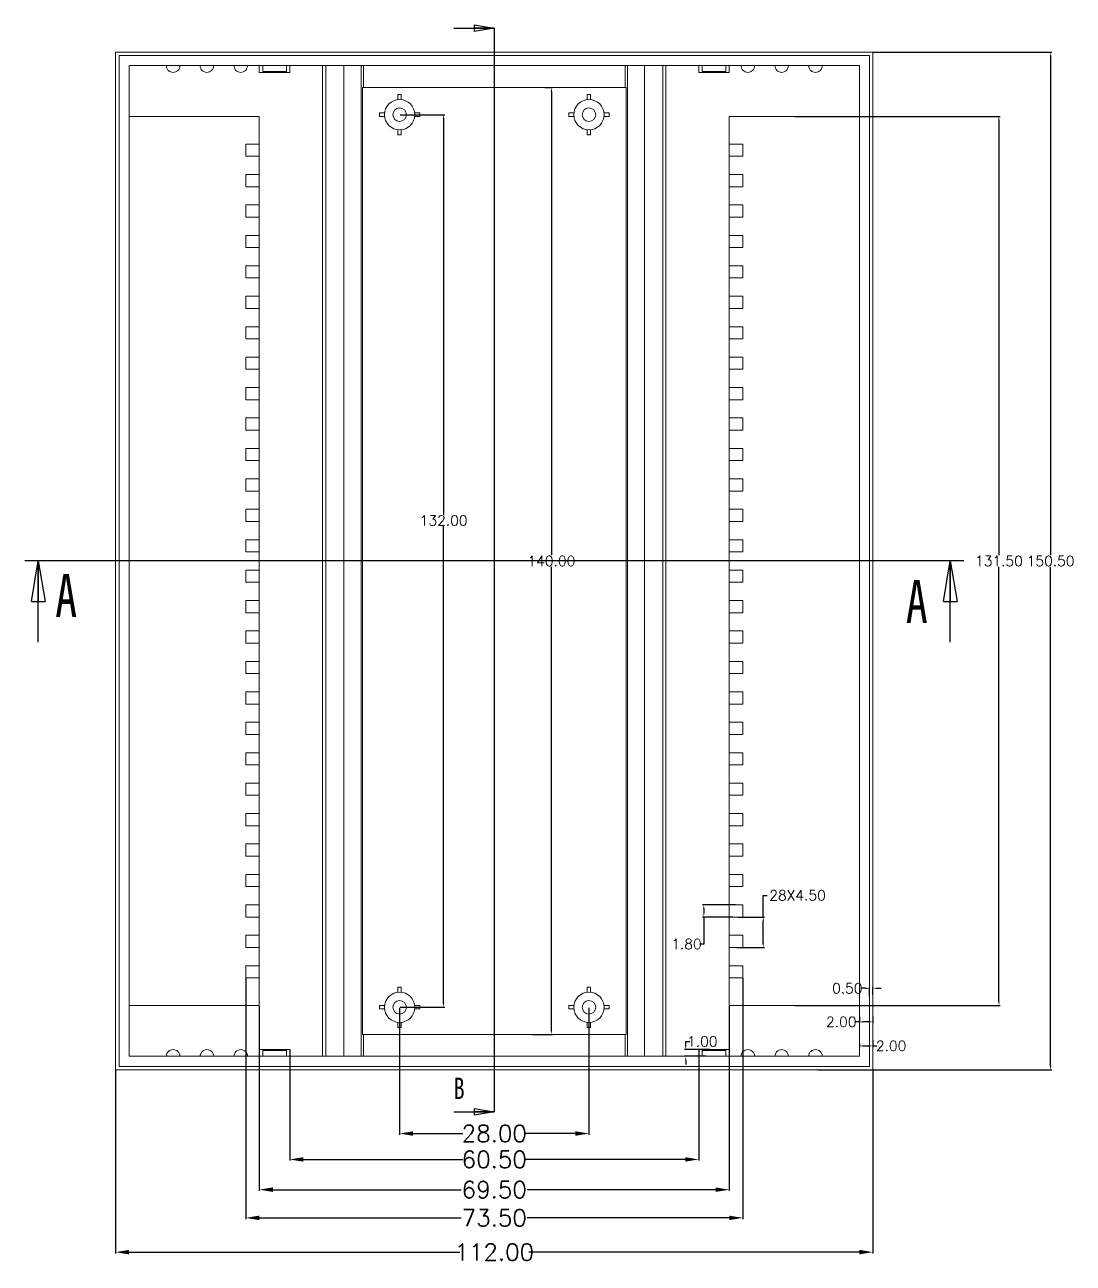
# Model space of a CAD drawing. Header units: inches. Extents: x 1153 to 3231, y 573 to 1137.
# Drawn here: x 2323.7 to 2478.8, y 822.2 to 1005.3 of the extents above; entities that cross this region are included whole.
import ezdxf

# ---------------------------------------------------------------- set-up
doc = ezdxf.new("R2010")
doc.units = ezdxf.units.IN
doc.styles.add('SLDTEXTSTYLE0', font='TXT', dxfattribs={"width": 0.75})
doc.styles.get("Standard").update_dxf_attribs({"font": 'txt', "bigfont": 'gbcbig.shx'})
doc.dimstyles.new('2', dxfattribs={"dimtxt": 1.5, "dimasz": 0.6, "dimexe": 0.18, "dimexo": 0.0625, "dimgap": 0.09, "dimtad": 0, "dimtih": 1, "dimtoh": 1, "dimzin": 0, "dimdsep": 46, "dimtxsty": 'Standard', "dimcen": 0, "dimadec": 0, "dimazin": 2, "dimtfac": 1, "dimtofl": 0, "dimtmove": 0, "dimatfit": 3, "dimfxl": 1, "dimtolj": 1, "dimtzin": 0, "dimarcsym": 0})
doc.dimstyles.new('2.5', dxfattribs={"dimtxt": 2.5, "dimasz": 2, "dimexe": 0.18, "dimexo": 0.0625, "dimgap": 0.09, "dimtad": 0, "dimtih": 1, "dimtoh": 1, "dimzin": 0, "dimdsep": 46, "dimtxsty": 'Standard', "dimcen": 2, "dimadec": 0, "dimazin": 0, "dimtfac": 1, "dimtofl": 0, "dimtmove": 0, "dimatfit": 3, "dimfxl": 1, "dimtolj": 1, "dimtzin": 0, "dimarcsym": 0})

# ---------------------------------------------------------------- blocks, each defined once
blk = doc.blocks.new('_CLOSED')
at = {"color": 0, "linetype": 'ByBlock', "lineweight": -2}
for p, q in [((-1, 0.166667), (0, 0)), ((-1, 0.166667), (-1, -0.166667)), ((0, 0), (-1, -0.166667)), ((0, 0), (-1, 0))]:
    blk.add_line(p, q, dxfattribs=at)
blk = doc.blocks.new('*D846')
at = {"color": 0, "lineweight": -2, "transparency": 16777216}
for p, q in [((2379.13, 859.95), (2379.13, 841.16)), ((2407.13, 859.95), (2407.13, 841.16)), ((2381.13, 841.34), (2388.46, 841.34)), ((2405.13, 841.34), (2397.81, 841.34))]:
    blk.add_line(p, q, dxfattribs=at)
at = {"color": 0, "transparency": 16777216}
for points in [[(2381.13, 841.67), (2381.13, 841.01), (2379.13, 841.34)], [(2405.13, 841.67), (2405.13, 841.01), (2407.13, 841.34)]]:
    blk.add_solid(points, dxfattribs=at)
at = {"layer": 'Defpoints', "color": 0, "transparency": 16777216}
for p in [(2379.13, 860.01), (2407.13, 860.01), (2407.13, 841.34)]:
    blk.add_point(p, dxfattribs=at)
at = {"color": 0, "transparency": 16777216, "insert": (2393.13, 841.34), "char_height": 2.5, "attachment_point": 5}
blk.add_mtext('\\A1;28.00', dxfattribs=at)
blk = doc.blocks.new('*D847')
at = {"color": 0, "lineweight": -2, "transparency": 16777216}
for p, q in [((2362.88, 853.7), (2362.88, 837.33)), ((2423.38, 853.7), (2423.38, 837.33)), ((2364.88, 837.51), (2388.46, 837.51)), ((2421.38, 837.51), (2397.81, 837.51))]:
    blk.add_line(p, q, dxfattribs=at)
at = {"color": 0, "transparency": 16777216}
for points in [[(2364.88, 837.84), (2364.88, 837.18), (2362.88, 837.51)], [(2421.38, 837.84), (2421.38, 837.18), (2423.38, 837.51)]]:
    blk.add_solid(points, dxfattribs=at)
at = {"layer": 'Defpoints', "color": 0, "transparency": 16777216}
for p in [(2362.88, 853.76), (2423.38, 853.76), (2423.38, 837.51)]:
    blk.add_point(p, dxfattribs=at)
at = {"color": 0, "transparency": 16777216, "insert": (2393.13, 837.51), "char_height": 2.5, "attachment_point": 5}
blk.add_mtext('\\A1;60.50', dxfattribs=at)
blk = doc.blocks.new('*D848')
at = {"color": 0, "lineweight": -2, "transparency": 16777216}
for p, q in [((2358.38, 860.2), (2358.38, 832.86)), ((2427.88, 860.2), (2427.88, 832.86)), ((2360.38, 833.04), (2388.25, 833.04)), ((2425.88, 833.04), (2398.01, 833.04))]:
    blk.add_line(p, q, dxfattribs=at)
at = {"color": 0, "transparency": 16777216}
for points in [[(2360.38, 833.37), (2360.38, 832.71), (2358.38, 833.04)], [(2425.88, 833.37), (2425.88, 832.71), (2427.88, 833.04)]]:
    blk.add_solid(points, dxfattribs=at)
at = {"layer": 'Defpoints', "color": 0, "transparency": 16777216}
for p in [(2358.38, 860.26), (2427.88, 860.26), (2427.88, 833.04)]:
    blk.add_point(p, dxfattribs=at)
at = {"color": 0, "transparency": 16777216, "insert": (2393.13, 833.04), "char_height": 2.5, "attachment_point": 5}
blk.add_mtext('\\A1;69.50', dxfattribs=at)
blk = doc.blocks.new('*D849')
at = {"color": 0, "lineweight": -2, "transparency": 16777216}
for p, q in [((2356.38, 864.3), (2356.38, 828.69)), ((2429.88, 864.3), (2429.88, 828.69)), ((2358.38, 828.87), (2388.25, 828.87)), ((2427.88, 828.87), (2398.01, 828.87))]:
    blk.add_line(p, q, dxfattribs=at)
at = {"color": 0, "transparency": 16777216}
for points in [[(2358.38, 829.2), (2358.38, 828.54), (2356.38, 828.87)], [(2427.88, 829.2), (2427.88, 828.54), (2429.88, 828.87)]]:
    blk.add_solid(points, dxfattribs=at)
at = {"layer": 'Defpoints', "color": 0, "transparency": 16777216}
for p in [(2356.38, 864.36), (2429.88, 864.36), (2356.38, 828.87)]:
    blk.add_point(p, dxfattribs=at)
at = {"color": 0, "transparency": 16777216, "insert": (2393.13, 828.87), "char_height": 2.5, "attachment_point": 5}
blk.add_mtext('\\A1;73.50', dxfattribs=at)
blk = doc.blocks.new('*D850')
at = {"color": 0, "lineweight": -2, "transparency": 16777216}
for p, q in [((2337.13, 850.7), (2337.13, 823.62)), ((2449.13, 850.7), (2449.13, 823.62)), ((2339.13, 823.8), (2388.04, 823.8)), ((2447.13, 823.8), (2398.22, 823.8))]:
    blk.add_line(p, q, dxfattribs=at)
at = {"color": 0, "transparency": 16777216}
for points in [[(2339.13, 824.14), (2339.13, 823.47), (2337.13, 823.8)], [(2447.13, 824.14), (2447.13, 823.47), (2449.13, 823.8)]]:
    blk.add_solid(points, dxfattribs=at)
at = {"layer": 'Defpoints', "color": 0, "transparency": 16777216}
for p in [(2337.13, 850.76), (2449.13, 850.76), (2449.13, 823.8)]:
    blk.add_point(p, dxfattribs=at)
at = {"color": 0, "transparency": 16777216, "insert": (2393.13, 823.8), "char_height": 2.5, "attachment_point": 5}
blk.add_mtext('\\A1;112.00', dxfattribs=at)
blk = doc.blocks.new('*D851')
at = {"color": 0, "lineweight": -2, "transparency": 16777216}
for p, q in [((2448.03, 862.82), (2447.43, 862.82)), ((2448.63, 861.64), (2448.63, 863)), ((2449.13, 861.92), (2449.13, 863)), ((2449.73, 862.82), (2450.33, 862.82))]:
    blk.add_line(p, q, dxfattribs=at)
at = {"color": 0, "transparency": 16777216}
for points in [[(2448.03, 862.92), (2448.03, 862.72), (2448.63, 862.82)], [(2449.73, 862.92), (2449.73, 862.72), (2449.13, 862.82)]]:
    blk.add_solid(points, dxfattribs=at)
at = {"layer": 'Defpoints', "color": 0, "transparency": 16777216}
for p in [(2448.63, 862.82), (2448.63, 861.58), (2449.13, 861.86)]:
    blk.add_point(p, dxfattribs=at)
at = {"color": 0, "transparency": 16777216, "insert": (2445.34, 862.82), "char_height": 1.5, "attachment_point": 5}
blk.add_mtext('\\A1;0.50', dxfattribs=at)
blk = doc.blocks.new('*D852')
at = {"color": 0, "lineweight": -2, "transparency": 16777216}
for p, q in [((2447.13, 857.85), (2446.53, 857.85)), ((2447.13, 858.67), (2447.13, 857.67)), ((2448.53, 857.85), (2447.73, 857.85)), ((2449.13, 858.67), (2449.13, 857.67))]:
    blk.add_line(p, q, dxfattribs=at)
at = {"color": 0, "transparency": 16777216}
for points in [[(2447.73, 857.95), (2447.73, 857.75), (2447.13, 857.85)], [(2448.53, 857.95), (2448.53, 857.75), (2449.13, 857.85)]]:
    blk.add_solid(points, dxfattribs=at)
at = {"layer": 'Defpoints', "color": 0, "transparency": 16777216}
for p in [(2447.13, 858.73), (2447.13, 857.85), (2449.13, 858.73)]:
    blk.add_point(p, dxfattribs=at)
at = {"color": 0, "transparency": 16777216, "insert": (2444.44, 857.85), "char_height": 1.5, "attachment_point": 5}
blk.add_mtext('\\A1;2.00', dxfattribs=at)
blk = doc.blocks.new('*D855')
at = {"color": 0, "lineweight": -2, "transparency": 16777216}
for p, q in [((2432.91, 873.36), (2432.91, 876.56)), ((2432.91, 876.56), (2433.51, 876.56)), ((2429.16, 873.36), (2433.09, 873.36)), ((2432.91, 869.46), (2432.91, 872.76)), ((2428.94, 868.86), (2433.09, 868.86))]:
    blk.add_line(p, q, dxfattribs=at)
at = {"color": 0, "transparency": 16777216}
for points in [[(2432.81, 872.76), (2433.01, 872.76), (2432.91, 873.36)], [(2432.81, 869.46), (2433.01, 869.46), (2432.91, 868.86)]]:
    blk.add_solid(points, dxfattribs=at)
at = {"layer": 'Defpoints', "color": 0, "transparency": 16777216}
for p in [(2429.1, 873.36), (2432.91, 873.36), (2428.88, 868.86)]:
    blk.add_point(p, dxfattribs=at)
at = {"color": 0, "transparency": 16777216, "insert": (2437.98, 876.56), "char_height": 1.5, "attachment_point": 5}
blk.add_mtext('\\A1;28X4.50', dxfattribs=at)
blk = doc.blocks.new('*D856')
at = {"color": 0, "lineweight": -2, "transparency": 16777216}
for p, q in [((2428.82, 875.16), (2423.94, 875.16)), ((2424.12, 874.56), (2424.12, 873.96)), ((2428.41, 873.36), (2423.94, 873.36)), ((2424.12, 873.36), (2424.12, 869.36)), ((2424.12, 869.36), (2423.52, 869.36))]:
    blk.add_line(p, q, dxfattribs=at)
at = {"color": 0, "transparency": 16777216}
for points in [[(2424.02, 874.56), (2424.22, 874.56), (2424.12, 875.16)], [(2424.02, 873.96), (2424.22, 873.96), (2424.12, 873.36)]]:
    blk.add_solid(points, dxfattribs=at)
at = {"layer": 'Defpoints', "color": 0, "transparency": 16777216}
for p in [(2424.12, 875.16), (2428.88, 875.16), (2428.48, 873.36)]:
    blk.add_point(p, dxfattribs=at)
at = {"color": 0, "transparency": 16777216, "insert": (2421.55, 869.36), "char_height": 1.5, "attachment_point": 5}
blk.add_mtext('\\A1;1.80', dxfattribs=at)
blk = doc.blocks.new('*D858')
at = {"color": 0, "lineweight": -2, "transparency": 16777216}
for p, q in [((2449.19, 1001.26), (2475.59, 1001.26)), ((2475.41, 1000.66), (2475.41, 926.85)), ((2475.41, 851.36), (2475.41, 925.17)), ((2440.93, 850.76), (2475.59, 850.76))]:
    blk.add_line(p, q, dxfattribs=at)
at = {"color": 0, "transparency": 16777216}
for points in [[(2475.31, 1000.66), (2475.51, 1000.66), (2475.41, 1001.26)], [(2475.31, 851.36), (2475.51, 851.36), (2475.41, 850.76)]]:
    blk.add_solid(points, dxfattribs=at)
at = {"layer": 'Defpoints', "color": 0, "transparency": 16777216}
for p in [(2449.13, 1001.26), (2475.41, 1001.26), (2440.87, 850.76)]:
    blk.add_point(p, dxfattribs=at)
at = {"color": 0, "transparency": 16777216, "insert": (2475.41, 926.01), "char_height": 1.5, "attachment_point": 5}
blk.add_mtext('\\A1;150.50', dxfattribs=at)
blk = doc.blocks.new('*D859')
at = {"color": 0, "lineweight": -2, "transparency": 16777216}
for p, q in [((2379.19, 992.01), (2385.82, 992.01)), ((2385.64, 991.41), (2385.64, 932.84)), ((2385.64, 860.61), (2385.64, 931.16)), ((2379.19, 860.01), (2385.82, 860.01))]:
    blk.add_line(p, q, dxfattribs=at)
at = {"color": 0, "transparency": 16777216}
for points in [[(2385.54, 991.41), (2385.74, 991.41), (2385.64, 992.01)], [(2385.54, 860.61), (2385.74, 860.61), (2385.64, 860.01)]]:
    blk.add_solid(points, dxfattribs=at)
at = {"layer": 'Defpoints', "color": 0, "transparency": 16777216}
for p in [(2379.13, 992.01), (2385.64, 992.01), (2379.13, 860.01)]:
    blk.add_point(p, dxfattribs=at)
at = {"color": 0, "transparency": 16777216, "insert": (2385.64, 932), "char_height": 1.5, "attachment_point": 5}
blk.add_mtext('\\A1;132.00', dxfattribs=at)
blk = doc.blocks.new('*D860')
at = {"color": 0, "lineweight": -2, "transparency": 16777216}
for p, q in [((2400.61, 996.01), (2401.76, 996.01)), ((2401.58, 995.41), (2401.58, 926.85)), ((2401.58, 856.61), (2401.58, 925.17)), ((2398.76, 856.01), (2401.76, 856.01))]:
    blk.add_line(p, q, dxfattribs=at)
at = {"color": 0, "transparency": 16777216}
for points in [[(2401.48, 995.41), (2401.68, 995.41), (2401.58, 996.01)], [(2401.48, 856.61), (2401.68, 856.61), (2401.58, 856.01)]]:
    blk.add_solid(points, dxfattribs=at)
at = {"layer": 'Defpoints', "color": 0, "transparency": 16777216}
for p in [(2400.55, 996.01), (2401.58, 996.01), (2398.7, 856.01)]:
    blk.add_point(p, dxfattribs=at)
at = {"color": 0, "transparency": 16777216, "insert": (2401.58, 926.01), "char_height": 1.5, "attachment_point": 5}
blk.add_mtext('\\A1;140.00', dxfattribs=at)
blk = doc.blocks.new('*D861')
at = {"color": 0, "lineweight": -2, "transparency": 16777216}
for p, q in [((2437.57, 991.76), (2467.95, 991.76)), ((2467.77, 991.16), (2467.77, 926.85)), ((2467.77, 860.86), (2467.77, 925.17)), ((2437.57, 860.26), (2467.95, 860.26))]:
    blk.add_line(p, q, dxfattribs=at)
at = {"color": 0, "transparency": 16777216}
for points in [[(2467.67, 991.16), (2467.87, 991.16), (2467.77, 991.76)], [(2467.67, 860.86), (2467.87, 860.86), (2467.77, 860.26)]]:
    blk.add_solid(points, dxfattribs=at)
at = {"layer": 'Defpoints', "color": 0, "transparency": 16777216}
for p in [(2437.51, 991.76), (2437.51, 860.26), (2467.77, 860.26)]:
    blk.add_point(p, dxfattribs=at)
at = {"color": 0, "transparency": 16777216, "insert": (2467.77, 926.01), "char_height": 1.5, "attachment_point": 5}
blk.add_mtext('\\A1;131.50', dxfattribs=at)
blk = doc.blocks.new('*D875')
at = {"color": 0, "lineweight": -2, "transparency": 16777216}
for p, q in [((2447.13, 854.68), (2447.13, 854.12)), ((2447.73, 854.3), (2448.53, 854.3)), ((2449.13, 855.17), (2449.13, 854.12)), ((2449.13, 854.3), (2449.73, 854.3))]:
    blk.add_line(p, q, dxfattribs=at)
at = {"color": 0, "transparency": 16777216}
for points in [[(2447.73, 854.4), (2447.73, 854.2), (2447.13, 854.3)], [(2448.53, 854.4), (2448.53, 854.2), (2449.13, 854.3)]]:
    blk.add_solid(points, dxfattribs=at)
at = {"layer": 'Defpoints', "color": 0, "transparency": 16777216}
for p in [(2447.13, 854.74), (2449.13, 855.23), (2449.13, 854.3)]:
    blk.add_point(p, dxfattribs=at)
at = {"color": 0, "transparency": 16777216, "insert": (2451.82, 854.3), "char_height": 1.5, "attachment_point": 5}
blk.add_mtext('\\A1;2.00', dxfattribs=at)
blk = doc.blocks.new('*D876')
at = {"color": 0, "lineweight": -2, "transparency": 16777216}
for p, q in [((2425.01, 853.76), (2421.27, 853.76)), ((2421.45, 854.36), (2421.45, 854.96)), ((2421.45, 854.96), (2422.05, 854.96)), ((2424.47, 852.76), (2421.27, 852.76)), ((2421.45, 852.16), (2421.45, 851.56))]:
    blk.add_line(p, q, dxfattribs=at)
at = {"color": 0, "transparency": 16777216}
for points in [[(2421.35, 854.36), (2421.55, 854.36), (2421.45, 853.76)], [(2421.35, 852.16), (2421.55, 852.16), (2421.45, 852.76)]]:
    blk.add_solid(points, dxfattribs=at)
at = {"layer": 'Defpoints', "color": 0, "transparency": 16777216}
for p in [(2421.45, 853.76), (2425.07, 853.76), (2424.53, 852.76)]:
    blk.add_point(p, dxfattribs=at)
at = {"color": 0, "transparency": 16777216, "insert": (2423.89, 854.96), "char_height": 1.5, "attachment_point": 5}
blk.add_mtext('\\A1;1.00', dxfattribs=at)

msp = doc.modelspace()

# ---------------------------------------------------------------- linework, layer by layer
at = {"color": 7, "linetype": 'Continuous', "lineweight": 30}
for p, q in [((2387.132, 1004.806), (2393.132, 1004.806)), ((2325.692, 914.009), (2325.692, 926.009)), ((2460.572, 914.009), (2460.572, 926.009)), ((2387.132, 844.565), (2393.132, 844.565))]:
    msp.add_line(p, q, dxfattribs=at)
at = {"color": 1}
for p, q in [((2393.132, 1004.806), (2393.132, 844.565)), ((2462.572, 926.009), (2323.692, 926.009))]:
    msp.add_line(p, q, dxfattribs=at)
at = {"color": 7, "linetype": 'Continuous', "lineweight": 15}
for p, q in [((2337.132, 1001.259), (2337.132, 850.759)), ((2337.132, 1001.259), (2449.132, 1001.259)), ((2448.632, 1000.759), (2337.632, 1000.759)), ((2337.632, 1000.759), (2337.632, 851.259)), ((2448.632, 851.259), (2448.632, 1000.759)), ((2449.132, 1001.259), (2449.132, 850.759)), ((2339.132, 999.259), (2358.382, 999.259)), ((2339.132, 852.759), (2339.132, 999.259)), ((2358.382, 999.259), (2358.382, 998.259)), ((2358.882, 999.259), (2358.382, 999.259)), ((2358.382, 998.259), (2362.882, 998.259)), ((2358.882, 998.384), (2358.882, 999.259)), ((2362.382, 999.259), (2358.882, 999.259)), ((2362.382, 998.384), (2358.882, 998.384)), ((2362.882, 999.259), (2362.382, 999.259)), ((2362.382, 999.259), (2362.382, 998.384)), ((2362.882, 998.259), (2362.882, 999.259)), ((2362.882, 999.259), (2423.382, 999.259)), ((2367.742, 999.259), (2367.742, 852.759)), ((2368.22, 852.759), (2368.22, 999.259)), ((2370.902, 852.759), (2370.902, 999.259)), ((2373.427, 999.259), (2373.427, 852.759)), ((2373.779, 996.009), (2373.779, 999.259)), ((2412.486, 999.259), (2412.486, 996.009)), ((2412.838, 852.759), (2412.838, 999.259)), ((2415.362, 999.259), (2415.362, 852.759)), ((2418.045, 999.259), (2418.045, 852.759)), ((2418.522, 999.259), (2418.522, 852.759)), ((2423.382, 999.259), (2423.882, 999.259)), ((2423.382, 998.259), (2423.382, 999.259)), ((2427.882, 998.259), (2423.382, 998.259)), ((2423.882, 999.259), (2427.382, 999.259)), ((2423.882, 999.259), (2423.882, 998.384)), ((2423.882, 998.384), (2427.382, 998.384)), ((2427.382, 999.259), (2427.882, 999.259)), ((2427.382, 998.384), (2427.382, 999.259)), ((2427.882, 999.259), (2447.132, 999.259)), ((2427.882, 999.259), (2427.882, 998.259)), ((2447.132, 852.759), (2447.132, 999.259)), ((2373.632, 856.009), (2373.632, 996.009)), ((2373.632, 996.009), (2412.632, 996.009)), ((2378.882, 994.245), (2378.882, 995.009)), ((2379.382, 995.009), (2378.882, 995.009)), ((2379.382, 994.245), (2379.382, 995.009)), ((2406.882, 995.009), (2407.382, 995.009)), ((2406.882, 994.245), (2406.882, 995.009)), ((2407.382, 994.245), (2407.382, 995.009)), ((2412.632, 996.009), (2412.632, 856.009)), ((2358.382, 991.759), (2339.132, 991.759)), ((2358.382, 987.659), (2358.382, 991.759)), ((2376.132, 992.259), (2376.132, 991.759)), ((2376.896, 992.259), (2376.132, 992.259)), ((2376.896, 991.759), (2376.132, 991.759)), ((2381.368, 992.259), (2382.132, 992.259)), ((2381.368, 991.759), (2382.132, 991.759)), ((2382.132, 991.759), (2382.132, 992.259)), ((2404.132, 991.759), (2404.132, 992.259)), ((2404.896, 992.259), (2404.132, 992.259)), ((2404.896, 991.759), (2404.132, 991.759)), ((2409.368, 992.259), (2410.132, 992.259)), ((2409.368, 991.759), (2410.132, 991.759)), ((2410.132, 992.259), (2410.132, 991.759)), ((2427.882, 987.659), (2427.882, 991.759)), ((2427.882, 991.759), (2447.132, 991.759)), ((2378.882, 989.773), (2378.882, 989.009)), ((2378.882, 989.009), (2379.382, 989.009)), ((2379.382, 989.773), (2379.382, 989.009)), ((2406.882, 989.773), (2406.882, 989.009)), ((2407.382, 989.009), (2406.882, 989.009)), ((2407.382, 989.773), (2407.382, 989.009)), ((2356.382, 987.659), (2358.382, 987.659)), ((2356.382, 987.659), (2356.382, 985.859)), ((2358.382, 985.859), (2358.382, 987.659)), ((2429.882, 987.659), (2427.882, 987.659)), ((2427.882, 985.859), (2427.882, 987.659)), ((2429.882, 987.659), (2429.882, 985.859)), ((2356.382, 985.859), (2358.382, 985.859)), ((2358.382, 983.159), (2358.382, 985.859)), ((2427.882, 983.159), (2427.882, 985.859)), ((2429.882, 985.859), (2427.882, 985.859)), ((2356.382, 983.159), (2358.382, 983.159)), ((2356.382, 983.159), (2356.382, 981.359)), ((2358.382, 981.359), (2358.382, 983.159)), ((2429.882, 983.159), (2427.882, 983.159)), ((2427.882, 981.359), (2427.882, 983.159)), ((2429.882, 983.159), (2429.882, 981.359)), ((2356.382, 981.359), (2358.382, 981.359)), ((2358.382, 978.659), (2358.382, 981.359)), ((2427.882, 978.659), (2427.882, 981.359)), ((2429.882, 981.359), (2427.882, 981.359)), ((2356.382, 978.659), (2358.382, 978.659)), ((2356.382, 978.659), (2356.382, 976.859)), ((2358.382, 976.859), (2358.382, 978.659)), ((2429.882, 978.659), (2427.882, 978.659)), ((2427.882, 976.859), (2427.882, 978.659)), ((2429.882, 978.659), (2429.882, 976.859)), ((2356.382, 976.859), (2358.382, 976.859)), ((2358.382, 974.159), (2358.382, 976.859)), ((2427.882, 974.159), (2427.882, 976.859)), ((2429.882, 976.859), (2427.882, 976.859)), ((2356.382, 974.159), (2358.382, 974.159)), ((2356.382, 974.159), (2356.382, 972.359)), ((2358.382, 972.359), (2358.382, 974.159)), ((2429.882, 974.159), (2427.882, 974.159)), ((2427.882, 972.359), (2427.882, 974.159)), ((2429.882, 974.159), (2429.882, 972.359)), ((2356.382, 972.359), (2358.382, 972.359)), ((2358.382, 969.659), (2358.382, 972.359)), ((2427.882, 969.659), (2427.882, 972.359)), ((2429.882, 972.359), (2427.882, 972.359)), ((2356.382, 969.659), (2356.382, 967.859)), ((2356.382, 969.659), (2358.382, 969.659)), ((2358.382, 967.859), (2358.382, 969.659)), ((2429.882, 969.659), (2427.882, 969.659)), ((2427.882, 967.859), (2427.882, 969.659)), ((2429.882, 969.659), (2429.882, 967.859)), ((2356.382, 967.859), (2358.382, 967.859)), ((2358.382, 965.159), (2358.382, 967.859)), ((2427.882, 965.159), (2427.882, 967.859)), ((2429.882, 967.859), (2427.882, 967.859)), ((2356.382, 965.159), (2358.382, 965.159)), ((2356.382, 965.159), (2356.382, 963.359)), ((2356.382, 963.359), (2358.382, 963.359)), ((2358.382, 963.359), (2358.382, 965.159)), ((2358.382, 960.659), (2358.382, 963.359)), ((2429.882, 965.159), (2427.882, 965.159)), ((2427.882, 963.359), (2427.882, 965.159)), ((2427.882, 960.659), (2427.882, 963.359)), ((2429.882, 963.359), (2427.882, 963.359)), ((2429.882, 965.159), (2429.882, 963.359)), ((2356.382, 960.659), (2356.382, 958.859)), ((2356.382, 960.659), (2358.382, 960.659)), ((2358.382, 958.859), (2358.382, 960.659)), ((2429.882, 960.659), (2427.882, 960.659)), ((2427.882, 958.859), (2427.882, 960.659)), ((2429.882, 960.659), (2429.882, 958.859)), ((2356.382, 958.859), (2358.382, 958.859)), ((2358.382, 956.159), (2358.382, 958.859)), ((2427.882, 956.159), (2427.882, 958.859)), ((2429.882, 958.859), (2427.882, 958.859)), ((2356.382, 956.159), (2356.382, 954.359)), ((2356.382, 956.159), (2358.382, 956.159)), ((2358.382, 954.359), (2358.382, 956.159)), ((2429.882, 956.159), (2427.882, 956.159)), ((2427.882, 954.359), (2427.882, 956.159)), ((2429.882, 956.159), (2429.882, 954.359)), ((2356.382, 954.359), (2358.382, 954.359)), ((2358.382, 951.659), (2358.382, 954.359)), ((2429.882, 954.359), (2427.882, 954.359)), ((2427.882, 951.659), (2427.882, 954.359)), ((2356.382, 951.659), (2358.382, 951.659)), ((2356.382, 951.659), (2356.382, 949.859)), ((2358.382, 949.859), (2358.382, 951.659)), ((2429.882, 951.659), (2427.882, 951.659)), ((2427.882, 949.859), (2427.882, 951.659)), ((2429.882, 951.659), (2429.882, 949.859)), ((2356.382, 949.859), (2358.382, 949.859)), ((2358.382, 947.159), (2358.382, 949.859)), ((2429.882, 949.859), (2427.882, 949.859)), ((2427.882, 947.159), (2427.882, 949.859)), ((2356.382, 947.159), (2358.382, 947.159)), ((2356.382, 947.159), (2356.382, 945.359)), ((2358.382, 945.359), (2358.382, 947.159)), ((2429.882, 947.159), (2427.882, 947.159)), ((2427.882, 945.359), (2427.882, 947.159)), ((2429.882, 947.159), (2429.882, 945.359)), ((2356.382, 945.359), (2358.382, 945.359)), ((2358.382, 942.659), (2358.382, 945.359)), ((2429.882, 945.359), (2427.882, 945.359)), ((2427.882, 942.659), (2427.882, 945.359)), ((2356.382, 942.659), (2358.382, 942.659)), ((2356.382, 942.659), (2356.382, 940.859)), ((2358.382, 940.859), (2358.382, 942.659)), ((2429.882, 942.659), (2427.882, 942.659)), ((2427.882, 940.859), (2427.882, 942.659)), ((2429.882, 942.659), (2429.882, 940.859)), ((2356.382, 940.859), (2358.382, 940.859)), ((2358.382, 938.159), (2358.382, 940.859)), ((2429.882, 940.859), (2427.882, 940.859)), ((2427.882, 938.159), (2427.882, 940.859)), ((2356.382, 938.159), (2358.382, 938.159)), ((2356.382, 938.159), (2356.382, 936.359)), ((2358.382, 936.359), (2358.382, 938.159)), ((2429.882, 938.159), (2427.882, 938.159)), ((2427.882, 936.359), (2427.882, 938.159)), ((2429.882, 938.159), (2429.882, 936.359)), ((2356.382, 936.359), (2358.382, 936.359)), ((2358.382, 933.659), (2358.382, 936.359)), ((2429.882, 936.359), (2427.882, 936.359)), ((2427.882, 933.659), (2427.882, 936.359)), ((2356.382, 933.659), (2358.382, 933.659)), ((2356.382, 933.659), (2356.382, 931.859)), ((2358.382, 931.859), (2358.382, 933.659)), ((2429.882, 933.659), (2427.882, 933.659)), ((2427.882, 931.859), (2427.882, 933.659)), ((2429.882, 933.659), (2429.882, 931.859)), ((2356.382, 931.859), (2358.382, 931.859)), ((2358.382, 929.159), (2358.382, 931.859)), ((2429.882, 931.859), (2427.882, 931.859)), ((2427.882, 929.159), (2427.882, 931.859)), ((2356.382, 929.159), (2358.382, 929.159)), ((2356.382, 929.159), (2356.382, 927.359)), ((2358.382, 927.359), (2358.382, 929.159)), ((2429.882, 929.159), (2427.882, 929.159)), ((2427.882, 927.359), (2427.882, 929.159)), ((2429.882, 929.159), (2429.882, 927.359)), ((2356.382, 927.359), (2358.382, 927.359)), ((2358.382, 924.659), (2358.382, 927.359)), ((2427.882, 924.659), (2427.882, 927.359)), ((2429.882, 927.359), (2427.882, 927.359)), ((2356.382, 924.659), (2358.382, 924.659)), ((2356.382, 924.659), (2356.382, 922.859)), ((2358.382, 922.859), (2358.382, 924.659)), ((2429.882, 924.659), (2427.882, 924.659)), ((2427.882, 922.859), (2427.882, 924.659)), ((2429.882, 924.659), (2429.882, 922.859)), ((2356.382, 922.859), (2358.382, 922.859)), ((2358.382, 920.159), (2358.382, 922.859)), ((2427.882, 920.159), (2427.882, 922.859)), ((2429.882, 922.859), (2427.882, 922.859)), ((2356.382, 920.159), (2358.382, 920.159)), ((2356.382, 920.159), (2356.382, 918.359)), ((2358.382, 918.359), (2358.382, 920.159)), ((2429.882, 920.159), (2427.882, 920.159)), ((2427.882, 918.359), (2427.882, 920.159)), ((2429.882, 920.159), (2429.882, 918.359)), ((2356.382, 918.359), (2358.382, 918.359)), ((2358.382, 915.659), (2358.382, 918.359)), ((2427.882, 915.659), (2427.882, 918.359)), ((2429.882, 918.359), (2427.882, 918.359)), ((2356.382, 915.659), (2358.382, 915.659)), ((2356.382, 915.659), (2356.382, 913.859)), ((2358.382, 913.859), (2358.382, 915.659)), ((2429.882, 915.659), (2427.882, 915.659)), ((2427.882, 913.859), (2427.882, 915.659)), ((2429.882, 915.659), (2429.882, 913.859)), ((2356.382, 913.859), (2358.382, 913.859)), ((2358.382, 911.159), (2358.382, 913.859)), ((2427.882, 911.159), (2427.882, 913.859)), ((2429.882, 913.859), (2427.882, 913.859)), ((2356.382, 911.159), (2358.382, 911.159)), ((2356.382, 911.159), (2356.382, 909.359)), ((2358.382, 909.359), (2358.382, 911.159)), ((2429.882, 911.159), (2427.882, 911.159)), ((2427.882, 909.359), (2427.882, 911.159)), ((2429.882, 911.159), (2429.882, 909.359)), ((2356.382, 909.359), (2358.382, 909.359)), ((2358.382, 906.659), (2358.382, 909.359)), ((2429.882, 909.359), (2427.882, 909.359)), ((2427.882, 906.659), (2427.882, 909.359)), ((2356.382, 906.659), (2358.382, 906.659)), ((2356.382, 906.659), (2356.382, 904.859)), ((2358.382, 904.859), (2358.382, 906.659)), ((2429.882, 906.659), (2427.882, 906.659)), ((2427.882, 904.859), (2427.882, 906.659)), ((2429.882, 906.659), (2429.882, 904.859)), ((2356.382, 904.859), (2358.382, 904.859)), ((2358.382, 902.159), (2358.382, 904.859)), ((2429.882, 904.859), (2427.882, 904.859)), ((2427.882, 902.159), (2427.882, 904.859)), ((2356.382, 902.159), (2358.382, 902.159)), ((2356.382, 902.159), (2356.382, 900.359)), ((2358.382, 900.359), (2358.382, 902.159)), ((2429.882, 902.159), (2427.882, 902.159)), ((2427.882, 900.359), (2427.882, 902.159)), ((2429.882, 902.159), (2429.882, 900.359)), ((2356.382, 900.359), (2358.382, 900.359)), ((2358.382, 897.659), (2358.382, 900.359)), ((2427.882, 897.659), (2427.882, 900.359)), ((2429.882, 900.359), (2427.882, 900.359)), ((2356.382, 897.659), (2358.382, 897.659)), ((2356.382, 897.659), (2356.382, 895.859)), ((2358.382, 895.859), (2358.382, 897.659)), ((2429.882, 897.659), (2427.882, 897.659)), ((2427.882, 895.859), (2427.882, 897.659)), ((2429.882, 897.659), (2429.882, 895.859)), ((2356.382, 895.859), (2358.382, 895.859)), ((2358.382, 893.159), (2358.382, 895.859)), ((2427.882, 893.159), (2427.882, 895.859)), ((2429.882, 895.859), (2427.882, 895.859)), ((2356.382, 893.159), (2358.382, 893.159)), ((2356.382, 893.159), (2356.382, 891.359)), ((2358.382, 891.359), (2358.382, 893.159)), ((2429.882, 893.159), (2427.882, 893.159)), ((2427.882, 891.359), (2427.882, 893.159)), ((2429.882, 893.159), (2429.882, 891.359)), ((2356.382, 891.359), (2358.382, 891.359)), ((2358.382, 888.659), (2358.382, 891.359)), ((2427.882, 888.659), (2427.882, 891.359)), ((2429.882, 891.359), (2427.882, 891.359)), ((2356.382, 888.659), (2358.382, 888.659)), ((2356.382, 888.659), (2356.382, 886.859)), ((2358.382, 886.859), (2358.382, 888.659)), ((2429.882, 888.659), (2427.882, 888.659)), ((2427.882, 886.859), (2427.882, 888.659)), ((2429.882, 888.659), (2429.882, 886.859)), ((2356.382, 886.859), (2358.382, 886.859)), ((2358.382, 884.159), (2358.382, 886.859)), ((2429.882, 886.859), (2427.882, 886.859)), ((2427.882, 884.159), (2427.882, 886.859)), ((2356.382, 884.159), (2358.382, 884.159)), ((2356.382, 884.159), (2356.382, 882.359)), ((2358.382, 882.359), (2358.382, 884.159)), ((2429.882, 884.159), (2427.882, 884.159)), ((2427.882, 882.359), (2427.882, 884.159)), ((2429.882, 884.159), (2429.882, 882.359)), ((2356.382, 882.359), (2358.382, 882.359)), ((2358.382, 879.659), (2358.382, 882.359)), ((2429.882, 882.359), (2427.882, 882.359)), ((2427.882, 879.659), (2427.882, 882.359)), ((2356.382, 879.659), (2358.382, 879.659)), ((2356.382, 879.659), (2356.382, 877.859)), ((2358.382, 877.859), (2358.382, 879.659)), ((2429.882, 879.659), (2427.882, 879.659)), ((2427.882, 877.859), (2427.882, 879.659)), ((2429.882, 879.659), (2429.882, 877.859)), ((2356.382, 877.859), (2358.382, 877.859)), ((2358.382, 875.159), (2358.382, 877.859)), ((2429.882, 877.859), (2427.882, 877.859)), ((2427.882, 875.159), (2427.882, 877.859)), ((2356.382, 875.159), (2358.382, 875.159)), ((2356.382, 875.159), (2356.382, 873.359)), ((2358.382, 873.359), (2358.382, 875.159)), ((2429.882, 875.159), (2427.882, 875.159)), ((2427.882, 873.359), (2427.882, 875.159)), ((2429.882, 875.159), (2429.882, 873.359)), ((2356.382, 873.359), (2358.382, 873.359)), ((2358.382, 870.659), (2358.382, 873.359)), ((2429.882, 873.359), (2427.882, 873.359)), ((2427.882, 870.659), (2427.882, 873.359)), ((2356.382, 870.659), (2358.382, 870.659)), ((2356.382, 870.659), (2356.382, 868.859)), ((2358.382, 868.859), (2358.382, 870.659)), ((2429.882, 870.659), (2427.882, 870.659)), ((2427.882, 868.859), (2427.882, 870.659)), ((2429.882, 870.659), (2429.882, 868.859)), ((2356.382, 868.859), (2358.382, 868.859)), ((2358.382, 866.159), (2358.382, 868.859)), ((2429.882, 868.859), (2427.882, 868.859)), ((2427.882, 866.159), (2427.882, 868.859)), ((2356.382, 866.159), (2358.382, 866.159)), ((2356.382, 866.159), (2356.382, 864.359)), ((2358.382, 864.359), (2358.382, 866.159)), ((2429.882, 866.159), (2427.882, 866.159)), ((2427.882, 864.359), (2427.882, 866.159)), ((2429.882, 866.159), (2429.882, 864.359)), ((2356.382, 864.359), (2358.382, 864.359)), ((2358.382, 860.259), (2358.382, 864.359)), ((2378.882, 863.009), (2379.382, 863.009)), ((2378.882, 862.245), (2378.882, 863.009)), ((2379.382, 862.245), (2379.382, 863.009)), ((2407.382, 863.009), (2406.882, 863.009)), ((2406.882, 862.245), (2406.882, 863.009)), ((2407.382, 862.245), (2407.382, 863.009)), ((2429.882, 864.359), (2427.882, 864.359)), ((2427.882, 860.259), (2427.882, 864.359)), ((2339.132, 860.259), (2358.382, 860.259)), ((2376.132, 859.759), (2376.132, 860.259)), ((2376.896, 860.259), (2376.132, 860.259)), ((2376.896, 859.759), (2376.132, 859.759)), ((2381.368, 860.259), (2382.132, 860.259)), ((2381.368, 859.759), (2382.132, 859.759)), ((2382.132, 860.259), (2382.132, 859.759)), ((2404.132, 860.259), (2404.132, 859.759)), ((2404.896, 860.259), (2404.132, 860.259)), ((2404.896, 859.759), (2404.132, 859.759)), ((2409.368, 860.259), (2410.132, 860.259)), ((2409.368, 859.759), (2410.132, 859.759)), ((2410.132, 859.759), (2410.132, 860.259)), ((2447.132, 860.259), (2427.882, 860.259)), ((2378.882, 857.773), (2378.882, 857.009)), ((2379.382, 857.773), (2379.382, 857.009)), ((2406.882, 857.773), (2406.882, 857.009)), ((2407.382, 857.773), (2407.382, 857.009)), ((2412.632, 856.009), (2373.632, 856.009)), ((2373.779, 852.759), (2373.779, 856.009)), ((2379.382, 857.009), (2378.882, 857.009)), ((2406.882, 857.009), (2407.382, 857.009)), ((2412.486, 856.009), (2412.486, 852.759)), ((2358.382, 852.759), (2358.382, 853.759)), ((2358.382, 853.759), (2362.882, 853.759)), ((2362.382, 853.634), (2358.882, 853.634)), ((2358.882, 853.634), (2358.882, 852.759)), ((2362.382, 852.759), (2362.382, 853.634)), ((2362.882, 853.759), (2362.882, 852.759)), ((2423.382, 853.759), (2423.382, 852.759)), ((2427.882, 853.759), (2423.382, 853.759)), ((2423.882, 853.634), (2427.382, 853.634)), ((2423.882, 852.759), (2423.882, 853.634)), ((2427.382, 853.634), (2427.382, 852.759)), ((2427.882, 852.759), (2427.882, 853.759)), ((2339.132, 852.759), (2358.382, 852.759)), ((2358.882, 852.759), (2358.382, 852.759)), ((2362.382, 852.759), (2358.882, 852.759)), ((2362.882, 852.759), (2362.382, 852.759)), ((2362.882, 852.759), (2423.382, 852.759)), ((2423.382, 852.759), (2423.882, 852.759)), ((2423.882, 852.759), (2427.382, 852.759)), ((2427.382, 852.759), (2427.882, 852.759)), ((2427.882, 852.759), (2447.132, 852.759)), ((2337.132, 850.759), (2449.132, 850.759)), ((2337.632, 851.259), (2448.632, 851.259))]:
    msp.add_line(p, q, dxfattribs=at)
for centre, radius in [((2379.132, 992.009), 2.25), ((2379.132, 992.009), 1), ((2407.132, 992.009), 2.25), ((2407.132, 992.009), 1), ((2379.132, 860.009), 2.25), ((2379.132, 860.009), 1), ((2407.132, 860.009), 2.25), ((2407.132, 860.009), 1)]:
    msp.add_circle(centre, radius, dxfattribs=at)
for points, knots in [([(2344.632, 999.259), (2344.632, 999.125), (2344.66, 998.989), (2344.765, 998.744), (2344.842, 998.633), (2345.03, 998.45), (2345.14, 998.379), (2345.378, 998.284), (2345.505, 998.259), (2345.758, 998.259), (2345.886, 998.284), (2346.123, 998.379), (2346.235, 998.451), (2346.422, 998.632), (2346.5, 998.744), (2346.604, 998.989), (2346.632, 999.124), (2346.632, 999.259)], [0, 0, 0, 0, 0.125, 0.125, 0.25, 0.25, 0.375, 0.375, 0.5, 0.5, 0.625, 0.625, 0.75, 0.75, 0.875, 0.875, 1, 1, 1, 1]), ([(2349.632, 999.259), (2349.632, 999.127), (2349.659, 998.993), (2349.762, 998.749), (2349.837, 998.639), (2350.025, 998.454), (2350.135, 998.382), (2350.375, 998.284), (2350.503, 998.259), (2350.76, 998.259), (2350.89, 998.284), (2351.129, 998.381), (2351.24, 998.455), (2351.426, 998.637), (2351.503, 998.749), (2351.605, 998.993), (2351.632, 999.126), (2351.632, 999.259)], [0, 0, 0, 0, 0.125, 0.125, 0.25, 0.25, 0.375, 0.375, 0.5, 0.5, 0.625, 0.625, 0.75, 0.75, 0.875, 0.875, 1, 1, 1, 1]), ([(2354.632, 999.259), (2354.632, 999.128), (2354.659, 998.996), (2354.76, 998.753), (2354.834, 998.643), (2355.021, 998.457), (2355.131, 998.384), (2355.372, 998.285), (2355.502, 998.259), (2355.762, 998.259), (2355.892, 998.285), (2356.132, 998.384), (2356.244, 998.458), (2356.429, 998.641), (2356.505, 998.753), (2356.606, 998.995), (2356.632, 999.127), (2356.632, 999.259)], [0, 0, 0, 0, 0.125, 0.125, 0.25, 0.25, 0.375, 0.375, 0.5, 0.5, 0.625, 0.625, 0.75, 0.75, 0.875, 0.875, 1, 1, 1, 1]), ([(2429.632, 999.259), (2429.632, 999.128), (2429.659, 998.996), (2429.76, 998.753), (2429.834, 998.642), (2430.022, 998.456), (2430.132, 998.383), (2430.374, 998.284), (2430.504, 998.259), (2430.764, 998.259), (2430.894, 998.285), (2431.134, 998.384), (2431.245, 998.458), (2431.43, 998.642), (2431.505, 998.753), (2431.606, 998.995), (2431.632, 999.127), (2431.632, 999.259)], [0, 0, 0, 0, 0.125, 0.125, 0.25, 0.25, 0.375, 0.375, 0.5, 0.5, 0.625, 0.625, 0.75, 0.75, 0.875, 0.875, 1, 1, 1, 1]), ([(2434.632, 999.259), (2434.632, 999.127), (2434.659, 998.993), (2434.762, 998.749), (2434.837, 998.638), (2435.026, 998.453), (2435.137, 998.381), (2435.377, 998.284), (2435.506, 998.259), (2435.763, 998.26), (2435.893, 998.285), (2436.13, 998.383), (2436.242, 998.456), (2436.427, 998.638), (2436.503, 998.75), (2436.605, 998.993), (2436.632, 999.126), (2436.632, 999.259)], [0, 0, 0, 0, 0.125, 0.125, 0.25, 0.25, 0.375, 0.375, 0.5, 0.5, 0.625, 0.625, 0.75, 0.75, 0.875, 0.875, 1, 1, 1, 1]), ([(2439.632, 999.259), (2439.632, 999.125), (2439.66, 998.989), (2439.765, 998.743), (2439.842, 998.632), (2440.032, 998.448), (2440.143, 998.378), (2440.382, 998.283), (2440.509, 998.259), (2440.763, 998.26), (2440.89, 998.285), (2441.126, 998.38), (2441.237, 998.452), (2441.423, 998.633), (2441.5, 998.744), (2441.604, 998.989), (2441.632, 999.124), (2441.632, 999.259)], [0, 0, 0, 0, 0.125, 0.125, 0.25, 0.25, 0.375, 0.375, 0.5, 0.5, 0.625, 0.625, 0.75, 0.75, 0.875, 0.875, 1, 1, 1, 1]), ([(2344.632, 852.759), (2344.632, 852.894), (2344.66, 853.029), (2344.766, 853.276), (2344.843, 853.386), (2345.123, 853.658), (2345.376, 853.759), (2345.76, 853.759), (2345.886, 853.735), (2346.125, 853.639), (2346.235, 853.568), (2346.423, 853.385), (2346.5, 853.274), (2346.604, 853.029), (2346.632, 852.894), (2346.632, 852.759)], [0, 0, 0, 0, 0.125, 0.125, 0.25, 0.25, 0.5, 0.5, 0.625, 0.625, 0.75, 0.75, 0.875, 0.875, 1, 1, 1, 1]), ([(2349.632, 852.759), (2349.632, 852.893), (2349.659, 853.025), (2349.763, 853.27), (2349.838, 853.381), (2350.117, 853.655), (2350.372, 853.759), (2350.762, 853.759), (2350.89, 853.734), (2351.13, 853.636), (2351.241, 853.564), (2351.427, 853.38), (2351.503, 853.269), (2351.605, 853.025), (2351.632, 852.892), (2351.632, 852.759)], [0, 0, 0, 0, 0.125, 0.125, 0.25, 0.25, 0.5, 0.5, 0.625, 0.625, 0.75, 0.75, 0.875, 0.875, 1, 1, 1, 1]), ([(2354.632, 852.759), (2354.632, 852.892), (2354.659, 853.023), (2354.76, 853.266), (2354.835, 853.377), (2355.113, 853.653), (2355.37, 853.759), (2355.764, 853.759), (2355.892, 853.734), (2356.134, 853.634), (2356.245, 853.561), (2356.43, 853.376), (2356.505, 853.265), (2356.606, 853.023), (2356.632, 852.89), (2356.632, 852.759)], [0, 0, 0, 0, 0.125, 0.125, 0.25, 0.25, 0.5, 0.5, 0.625, 0.625, 0.75, 0.75, 0.875, 0.875, 1, 1, 1, 1]), ([(2429.632, 852.759), (2429.632, 852.892), (2429.659, 853.023), (2429.76, 853.266), (2429.835, 853.377), (2430.114, 853.653), (2430.372, 853.76), (2430.766, 853.759), (2430.894, 853.733), (2431.135, 853.633), (2431.245, 853.56), (2431.43, 853.376), (2431.505, 853.265), (2431.606, 853.023), (2431.632, 852.89), (2431.632, 852.759)], [0, 0, 0, 0, 0.125, 0.125, 0.25, 0.25, 0.5, 0.5, 0.625, 0.625, 0.75, 0.75, 0.875, 0.875, 1, 1, 1, 1]), ([(2434.632, 852.759), (2434.632, 852.893), (2434.659, 853.025), (2434.763, 853.271), (2434.839, 853.381), (2435.119, 853.656), (2435.376, 853.76), (2435.765, 853.759), (2435.892, 853.733), (2436.132, 853.635), (2436.242, 853.563), (2436.428, 853.379), (2436.503, 853.268), (2436.605, 853.025), (2436.632, 852.892), (2436.632, 852.759)], [0, 0, 0, 0, 0.125, 0.125, 0.25, 0.25, 0.5, 0.5, 0.625, 0.625, 0.75, 0.75, 0.875, 0.875, 1, 1, 1, 1]), ([(2439.632, 852.759), (2439.632, 852.894), (2439.66, 853.029), (2439.766, 853.277), (2439.843, 853.387), (2440.126, 853.66), (2440.381, 853.76), (2440.765, 853.759), (2440.89, 853.734), (2441.128, 853.637), (2441.237, 853.566), (2441.424, 853.384), (2441.5, 853.274), (2441.604, 853.029), (2441.632, 852.894), (2441.632, 852.759)], [0, 0, 0, 0, 0.125, 0.125, 0.25, 0.25, 0.5, 0.5, 0.625, 0.625, 0.75, 0.75, 0.875, 0.875, 1, 1, 1, 1])]:
    msp.add_open_spline(points, degree=3, knots=knots, dxfattribs=at)

# ---------------------------------------------------------------- block references
at = {"color": 7, "linetype": 'Continuous', "lineweight": 30, "xscale": 3, "yscale": 3, "zscale": 0.5}
for p in [(2393.132, 1004.806), (2393.132, 844.565)]:
    msp.add_blockref('_CLOSED', p, dxfattribs=at)
at = {"color": 7, "linetype": 'Continuous', "lineweight": 30, "xscale": 6, "yscale": 6, "rotation": 90}
for p in [(2325.692, 926.009), (2460.572, 926.009)]:
    msp.add_blockref('_CLOSED', p, dxfattribs=at)

# ---------------------------------------------------------------- texts
at = {"color": 7, "linetype": 'Continuous', "attachment_point": 1, "style": 'SLDTEXTSTYLE0'}
for s, insert, char_height in [('A', (2328.193, 924.097), 6.35), ('A', (2453.994, 923.214), 6.35), ('B', (2387.132, 849.609), 3.175)]:
    msp.add_mtext(s, dxfattribs=dict(at, insert=insert, char_height=char_height))

# ---------------------------------------------------------------- dimensions: what is measured, and where the dimension line sits
for base, p1, p2, picture, middle in [((2475.411, 1001.259), (2440.869, 850.759), (2449.132, 1001.259), '*D858', (2475.411, 926.009)), ((2401.577, 996.009), (2398.7, 856.009), (2400.546, 996.009), '*D860', (2401.577, 926.009)), ((2467.767, 860.259), (2437.507, 991.759), (2437.507, 860.259), '*D861', (2467.767, 926.009)), ((2421.454, 853.759), (2424.534, 852.759), (2425.072, 853.759), '*D876', (2423.894, 854.959))]:
    dim = msp.add_linear_dim(base=base, p1=p1, p2=p2, angle=90, dimstyle='2')
    dim.commit()
    dim.dimension.update_dxf_attribs({"geometry": picture, "text_midpoint": middle})
for base, p1, p2, picture, middle in [((2385.636, 992.009), (2379.132, 860.009), (2379.132, 992.009), '*D859', (2385.636, 932.003)), ((2424.117, 875.159), (2428.476, 873.359), (2428.882, 875.159), '*D856', (2421.552, 869.359))]:
    dim = msp.add_linear_dim(base=base, p1=p1, p2=p2, angle=90, dimstyle='2')
    dim.commit()
    dim.dimension.update_dxf_attribs({"geometry": picture, "text_midpoint": middle, "dimtype": 160})
dim = msp.add_linear_dim(base=(2432.911, 873.359), p1=(2428.882, 868.859), p2=(2429.095, 873.359), angle=90, text='28X<>', dimstyle='2')
dim.commit()
dim.dimension.update_dxf_attribs({"geometry": '*D855', "text_midpoint": (2437.976, 876.557), "dimtype": 160})
for base, p1, p2, dimstyle, picture, middle in [((2356.382, 828.872), (2429.882, 864.359), (2356.382, 864.359), '2.5', '*D849', (2393.132, 828.872)), ((2448.632, 862.82), (2449.132, 861.86), (2448.632, 861.579), '2', '*D851', (2445.342, 862.82)), ((2427.882, 833.039), (2358.382, 860.259), (2427.882, 860.259), '2.5', '*D848', (2393.132, 833.039)), ((2407.132, 841.339), (2379.132, 860.009), (2407.132, 860.009), '2.5', '*D846', (2393.132, 841.339)), ((2447.132, 857.853), (2449.132, 858.732), (2447.132, 858.732), '2', '*D852', (2444.442, 857.853)), ((2449.132, 854.301), (2447.132, 854.742), (2449.132, 855.232), '2', '*D875', (2451.822, 854.301)), ((2423.382, 837.51), (2362.882, 853.759), (2423.382, 853.759), '2.5', '*D847', (2393.132, 837.51)), ((2449.132, 823.802), (2337.132, 850.759), (2449.132, 850.759), '2.5', '*D850', (2393.132, 823.802))]:
    dim = msp.add_linear_dim(base=base, p1=p1, p2=p2, dimstyle=dimstyle)
    dim.commit()
    dim.dimension.update_dxf_attribs({"geometry": picture, "text_midpoint": middle})

doc.saveas('drawing.dxf')
